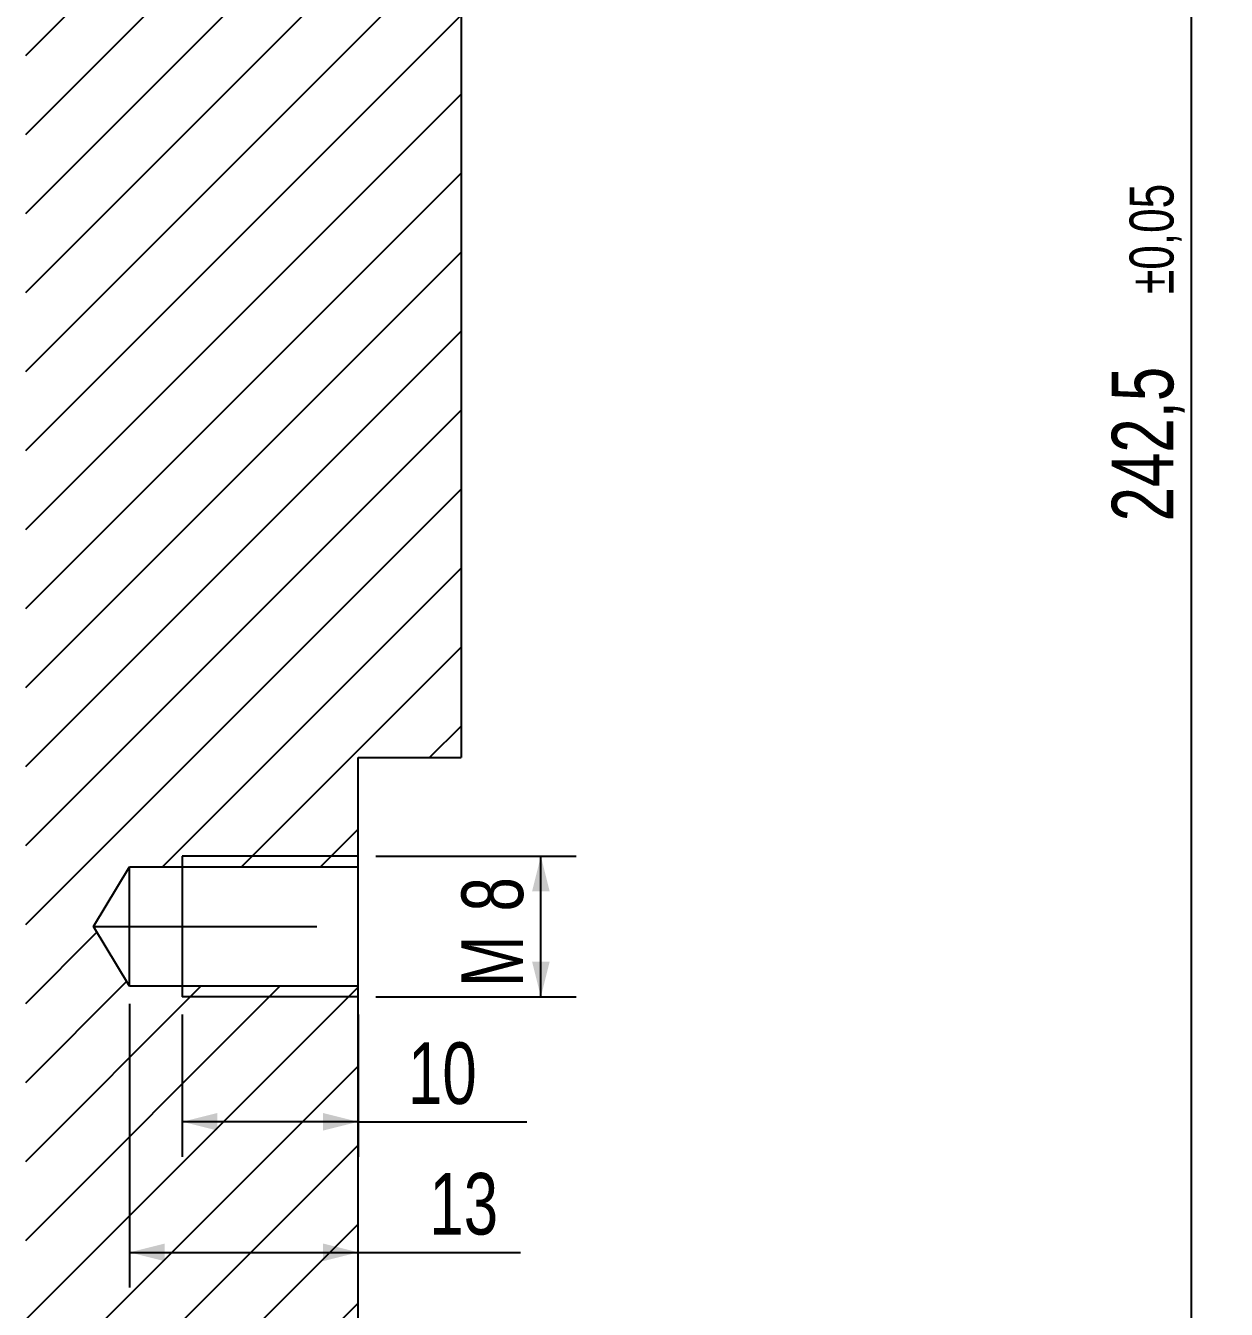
# Model space of a CAD drawing. Header units: millimetres. Extents: x 8 to 871, y 8 to 585.
# Drawn here: x 405.5 to 473.7, y 253.4 to 326.3 of the extents above; entities that cross this region are included whole.
import ezdxf

# ---------------------------------------------------------------- set-up
doc = ezdxf.new("R2010")
doc.units = ezdxf.units.MM
doc.linetypes.add('CENTERX2', pattern=[20.32, 12.7, -2.54, 2.54, -2.54])
for name, color, linetype in [('CENTERLINE', 4, 'CENTERX2'), ('DETAIL', 3, 'Continuous'), ('DIMENSIONS', 2, 'Continuous'), ('HATCH', 3, 'Continuous')]:
    doc.layers.add(name, color=color, linetype=linetype)
doc.layers.add('OUTLINE', color=7, linetype='Continuous', lineweight=25)
doc.styles.add('SLDTEXTSTYLE0', font='TXT', dxfattribs={"width": 0.75})
doc.dimstyles.new('SLDDIMSTYLE2', dxfattribs={"dimtxt": 3.5, "dimasz": 2, "dimexe": 0, "dimexo": 0.0625, "dimgap": 0.875, "dimtad": 1, "dimrnd": 1e-09, "dimzin": 12, "dimdsep": 46, "dimtxsty": 'SLDTEXTSTYLE0', "dimsah": 1, "dimcen": 0.09, "dimadec": 0, "dimazin": 3, "dimtfac": 1, "dimtofl": 0, "dimtmove": 0, "dimatfit": 3, "dimfxl": 0, "dimfrac": 2, "dimtolj": 1, "dimtzin": 12, "dimarcsym": 0})
doc.dimstyles.new('SLDDIMSTYLE3', dxfattribs={"dimtxt": 3.5, "dimasz": 2, "dimexe": 0, "dimexo": 0.0625, "dimgap": 0.875, "dimtad": 1, "dimrnd": 1e-09, "dimzin": 12, "dimdsep": 46, "dimtxsty": 'SLDTEXTSTYLE0', "dimsah": 1, "dimcen": 0.09, "dimadec": 0, "dimazin": 3, "dimtol": 1, "dimtp": 0.05, "dimtm": 0.05, "dimtfac": 1, "dimtofl": 0, "dimtmove": 0, "dimatfit": 3, "dimfxl": 0, "dimfrac": 2, "dimtolj": 1, "dimarcsym": 0})

# ---------------------------------------------------------------- blocks, each defined once
blk = doc.blocks.new('_D_25')
at = {"layer": 'DIMENSIONS'}
for p, q in [((425.359, 279.133), (436.742, 279.133)), ((434.742, 271.133), (434.742, 279.133)), ((425.359, 271.133), (436.742, 271.133))]:
    blk.add_line(p, q, dxfattribs=at)
for points in [[(434.742, 279.133), (434.242, 277.133), (435.242, 277.133)], [(434.742, 271.133), (435.242, 273.133), (434.242, 273.133)]]:
    blk.add_solid(points, dxfattribs=at)
at = {"layer": 'DIMENSIONS', "char_height": 3.5, "attachment_point": 1, "rotation": 90, "style": 'SLDTEXTSTYLE0'}
for s, insert in [('8', (430.23, 275.986)), ('M', (430.23, 271.699))]:
    blk.add_mtext(s, dxfattribs=dict(at, insert=insert))
blk = doc.blocks.new('_D_31')
at = {"layer": 'DIMENSIONS'}
for p, q in [((435.589, 429.833), (473.701, 429.833)), ((471.701, 429.833), (471.701, 187.335)), ((387.934, 187.335), (473.701, 187.335))]:
    blk.add_line(p, q, dxfattribs=at)
for points in [[(471.701, 429.833), (471.201, 427.833), (472.201, 427.833)], [(471.701, 187.335), (472.201, 189.335), (471.201, 189.335)]]:
    blk.add_solid(points, dxfattribs=at)
at = {"layer": 'DIMENSIONS', "attachment_point": 1, "rotation": 90, "style": 'SLDTEXTSTYLE0'}
for s, insert, char_height in [('±0,05', (468.202, 311.088), 2.5), ('242,5', (467.19, 298.16), 3.5)]:
    blk.add_mtext(s, dxfattribs=dict(at, insert=insert, char_height=char_height))
blk = doc.blocks.new('_D_36')
at = {"layer": 'DIMENSIONS'}
for p, q in [((414.359, 270.133), (414.359, 262.035)), ((424.359, 270.133), (424.359, 262.035)), ((424.359, 264.035), (414.359, 264.035)), ((424.359, 264.035), (433.947, 264.035))]:
    blk.add_line(p, q, dxfattribs=at)
for points in [[(414.359, 264.035), (416.359, 263.535), (416.359, 264.535)], [(424.359, 264.035), (422.359, 264.535), (422.359, 263.535)]]:
    blk.add_solid(points, dxfattribs=at)
at = {"layer": 'DIMENSIONS', "insert": (427.19, 268.547), "char_height": 3.5, "attachment_point": 1, "style": 'SLDTEXTSTYLE0'}
blk.add_mtext('10', dxfattribs=at)
blk = doc.blocks.new('_D_43')
at = {"layer": 'DIMENSIONS'}
for p, q in [((411.359, 270.733), (411.359, 254.614)), ((411.359, 256.614), (424.359, 256.614)), ((424.359, 256.614), (433.578, 256.614))]:
    blk.add_line(p, q, dxfattribs=at)
for points in [[(411.359, 256.614), (413.359, 256.114), (413.359, 257.114)], [(424.359, 256.614), (422.359, 257.114), (422.359, 256.114)]]:
    blk.add_solid(points, dxfattribs=at)
at = {"layer": 'DIMENSIONS', "insert": (428.406, 261.126), "char_height": 3.5, "attachment_point": 1, "style": 'SLDTEXTSTYLE0'}
blk.add_mtext('13', dxfattribs=at)

msp = doc.modelspace()

# ---------------------------------------------------------------- hatches: boundary and pattern name
at = {"layer": 'HATCH'}
h = msp.add_hatch(dxfattribs=at)
h.set_pattern_fill('ANSI31', color=256, angle=3e-322, style=0)
edge = h.paths.add_edge_path(flags=0)
edge.add_arc((427.20884, 159.8852), 3, 270, 360)
edge.add_line((430.20884, 159.8852), (430.20884, 204.63342))
edge.add_line((430.20884, 204.63342), (424.35884, 204.63342))
edge.add_line((424.35884, 204.63342), (424.35884, 271.73342))
edge.add_line((424.35884, 271.73342), (411.35884, 271.73342))
edge.add_line((411.35884, 271.73342), (409.31591, 275.13342))
edge.add_line((409.31591, 275.13342), (411.35884, 278.53342))
edge.add_line((411.35884, 278.53342), (424.35884, 278.53342))
edge.add_line((424.35884, 278.53342), (424.35884, 284.73342))
edge.add_line((424.35884, 284.73342), (430.20884, 284.73342))
edge.add_line((430.20884, 284.73342), (430.20884, 333.84078))
edge.add_arc((427.20884, 333.84078), 3, 0, 45)
edge.add_line((429.33016, 335.9621), (419.15884, 346.13342))
edge.add_line((419.15884, 346.13342), (419.15884, 410.83342))
edge.add_line((419.15884, 410.83342), (419.15884, 429.83342))
edge.add_line((419.15884, 429.83342), (405.45884, 429.83342))
edge.add_line((405.45884, 429.83342), (405.45884, 156.8852))
edge.add_line((405.45884, 156.8852), (427.20884, 156.8852))

# ---------------------------------------------------------------- linework, layer by layer
at = {"layer": 'CENTERLINE'}
msp.add_line((409.31591, 275.13342), (424.44859, 275.13342), dxfattribs=at)
at = {"layer": 'DETAIL'}
for p, q in [((424.35884, 279.13342), (414.35884, 279.13342)), ((414.35884, 279.13342), (414.35884, 271.13342)), ((424.35884, 279.13342), (414.35884, 279.13342)), ((414.35884, 279.13342), (414.35884, 271.13342)), ((424.35884, 271.13342), (414.35884, 271.13342)), ((424.35884, 271.13342), (414.35884, 271.13342))]:
    msp.add_line(p, q, dxfattribs=at)
at = {"layer": 'OUTLINE'}
for p, q in [((430.20884, 333.84078), (430.20884, 284.73342)), ((424.35884, 284.73342), (430.20884, 284.73342)), ((424.35884, 278.53342), (424.35884, 284.73342)), ((409.31592, 275.13342), (411.35884, 278.53342)), ((411.35884, 278.53342), (424.35884, 278.53342)), ((411.35884, 271.73342), (411.35884, 278.53342)), ((424.35884, 271.73342), (424.35884, 278.53342)), ((411.35884, 271.73342), (409.31592, 275.13342)), ((424.35884, 271.73342), (411.35884, 271.73342)), ((424.35884, 204.63342), (424.35884, 271.73342))]:
    msp.add_line(p, q, dxfattribs=at)

# ---------------------------------------------------------------- dimensions: what is measured, and where the dimension line sits
at = {"layer": 'DIMENSIONS'}
dim = msp.add_linear_dim(base=(471.70139, 187.3352), p1=(434.58919, 429.83342), p2=(386.93384, 187.3352), angle=90, dimstyle='SLDDIMSTYLE3', dxfattribs=at)
dim.commit()
dim.dimension.update_dxf_attribs({"geometry": '_D_31', "text_midpoint": (471.70139, 308.58431), "dimtype": 160})
dim = msp.add_linear_dim(base=(434.74218, 279.13342), p1=(424.35884, 271.13342), p2=(424.35884, 279.13342), angle=90, text='M<>', dimstyle='SLDDIMSTYLE2', dxfattribs=at)
dim.commit()
dim.dimension.update_dxf_attribs({"geometry": '_D_25', "text_midpoint": (434.74218, 275.13342), "dimtype": 160})
for base, p1, p2, picture, middle in [((424.35884, 256.61401), (411.35884, 271.73342), (424.35884, 271.73342), '_D_43', (430.99203, 256.61401)), ((414.35884, 264.03518), (424.35884, 271.13342), (414.35884, 271.13342), '_D_36', (429.7748, 264.03518))]:
    dim = msp.add_linear_dim(base=base, p1=p1, p2=p2, dimstyle='SLDDIMSTYLE2', dxfattribs=at)
    dim.commit()
    dim.dimension.update_dxf_attribs({"geometry": picture, "text_midpoint": middle, "dimtype": 160})

doc.saveas('drawing.dxf')
